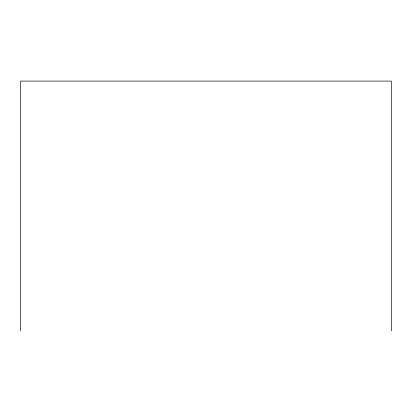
<?xml version="1.0" encoding="UTF-8"?>
<svg xmlns="http://www.w3.org/2000/svg" width="412" height="412" viewBox="0 0 412 412"><rect width="100%" height="100%" fill="white"/><g stroke="black" fill="none" stroke-linecap="round" stroke-linejoin="round"><path stroke-width="0.62" d="M391.4 330.908L391.4 81.092L20.6 81.092L20.6 330.908"/></g></svg>
